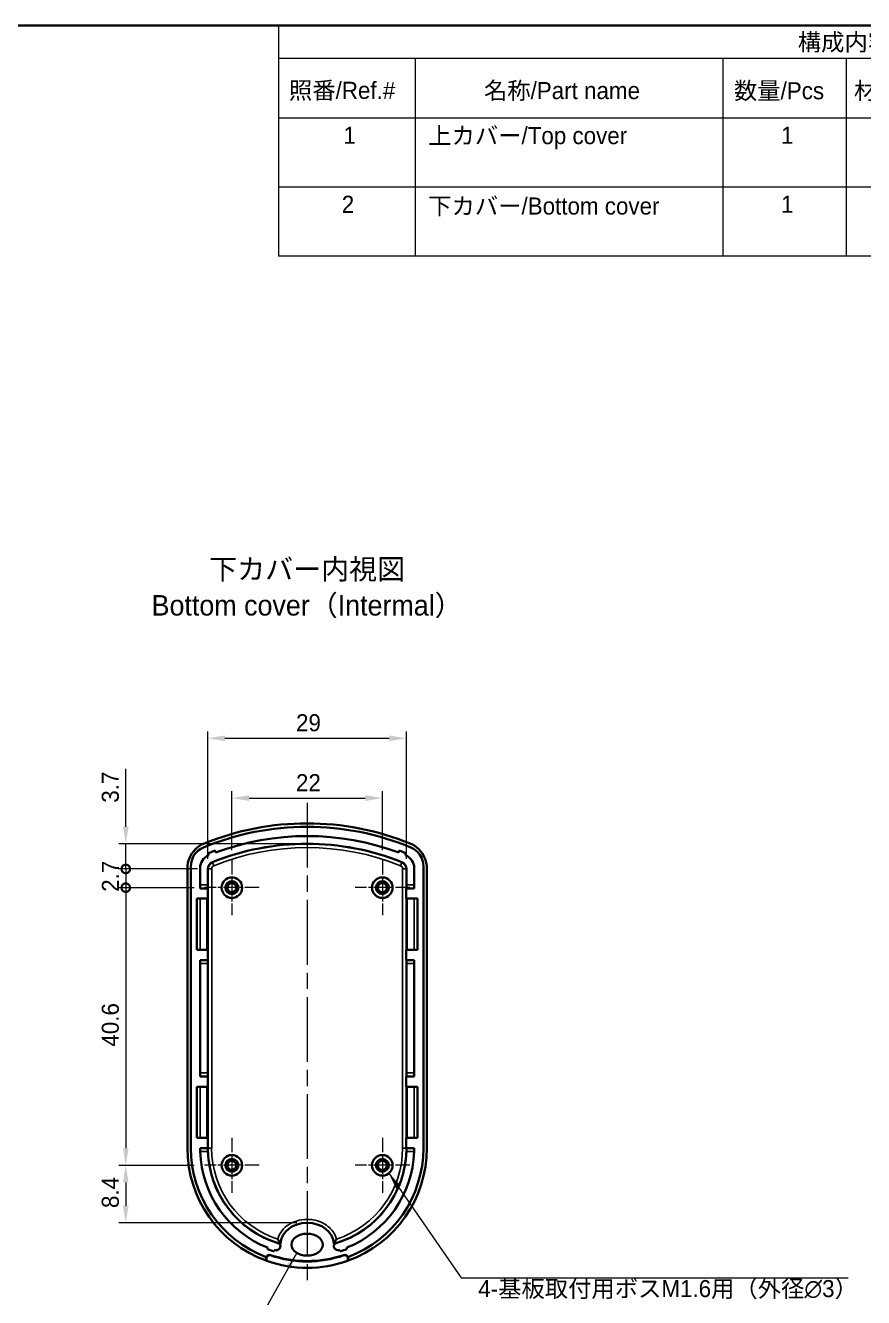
# Model space of a CAD drawing. Header units: millimetres. Extents: x 0 to 391, y 0 to 281.
# Drawn here: x 166 to 288.6, y 95 to 281 of the extents above; entities that cross this region are included whole.
import ezdxf

# ---------------------------------------------------------------- set-up
doc = ezdxf.new("R2010")
doc.units = ezdxf.units.MM
doc.linetypes.add('CHAIN', pattern=[0.3543, 0.2362, -0.0295, 0.0591, -0.0295])
doc.layers.get('Defpoints').update_dxf_attribs({"lineweight": 25})
for name, color, linetype, lineweight in [('Border (ISO)', 7, 'Continuous', 35), ('Center Mark (ISO)', 131, 'Continuous', 18), ('Dimension (ISO)', 7, 'Continuous', 18), ('Sketch Geometry (ISO)', 7, 'Continuous', 18), ('Symbol (ISO)', 7, 'Continuous', 18), ('Visible (ISO)', 7, 'Continuous', 35), ('Visible Narrow (ISO)', 7, 'Continuous', 25)]:
    doc.layers.add(name, color=color, linetype=linetype, lineweight=lineweight)
doc.styles.add('Note Text (TK)', font='')
doc.styles.get('Note Text (TK)').set_extended_font_data('MS PGothic')
doc.dimstyles.new('Default - Method 1b (TK)', dxfattribs={"dimtxt": 2.5, "dimasz": 2.5, "dimexe": 1, "dimexo": 1.5, "dimgap": 1, "dimtad": 1, "dimtoh": 1, "dimrnd": 1e-08, "dimdsep": 46, "dimtxsty": 'Note Text (TK)', "dimcen": 0.09, "dimdle": 5, "dimclrd": 100, "dimclre": 100, "dimclrt": 7, "dimadec": 1, "dimazin": 1, "dimtfac": 1, "dimtmove": 0, "dimatfit": 3, "dimfxl": 1, "dimtolj": 1, "dimlwd": -1, "dimlwe": -1, "dimarcsym": 0})
doc.dimstyles.new('Default - Method 1b (TK)$7', dxfattribs={"dimtxt": 2.5, "dimasz": 2.5, "dimexe": 1, "dimexo": 1.5, "dimgap": 1, "dimtad": 1, "dimtoh": 1, "dimrnd": 1e-08, "dimdsep": 46, "dimtxsty": 'Note Text (TK)', "dimcen": 0.09, "dimdle": 5, "dimclrd": 100, "dimclre": 100, "dimclrt": 7, "dimadec": 1, "dimazin": 1, "dimtfac": 1, "dimtmove": 0, "dimatfit": 3, "dimfxl": 1, "dimtolj": 1, "dimlwd": -1, "dimlwe": -1, "dimarcsym": 0})

# ---------------------------------------------------------------- blocks, each defined once
blk = doc.blocks.new('図面枠 tk図枠')
at = {"layer": 'Border (ISO)'}
blk.add_line((21, 289), (412, 289), dxfattribs=at)
blk = doc.blocks.new('*D10')
at = {"layer": 'Defpoints', "color": 0}
for p in [(221.72, 176.78), (192.69, 157.67), (221.72, 157.67)]:
    blk.add_point(p, dxfattribs=at)
at = {"layer": 'Dimension (ISO)', "color": 100}
for p, q in [((192.69, 159.17), (192.69, 177.78)), ((195.19, 176.78), (219.22, 176.78)), ((221.72, 159.17), (221.72, 177.78))]:
    blk.add_line(p, q, dxfattribs=at)
for points in [[(195.19, 177.19), (195.19, 176.36), (192.69, 176.78)], [(219.22, 177.19), (219.22, 176.36), (221.72, 176.78)]]:
    blk.add_solid(points, dxfattribs=at)
at = {"layer": 'Dimension (ISO)', "color": 7, "insert": (205.58, 179.03), "char_height": 2.5, "attachment_point": 4, "style": 'Note Text (TK)'}
blk.add_mtext('\\A1;29', dxfattribs=at)
blk = doc.blocks.new('*D11')
at = {"layer": 'Defpoints', "color": 0}
for p in [(218.21, 168.03), (196.21, 158.93), (218.21, 158.93)]:
    blk.add_point(p, dxfattribs=at)
at = {"layer": 'Dimension (ISO)', "color": 100}
for p, q in [((196.21, 160.43), (196.21, 169.03)), ((198.71, 168.03), (215.71, 168.03)), ((218.21, 160.43), (218.21, 169.03))]:
    blk.add_line(p, q, dxfattribs=at)
for points in [[(198.71, 168.45), (198.71, 167.61), (196.21, 168.03)], [(215.71, 168.45), (215.71, 167.61), (218.21, 168.03)]]:
    blk.add_solid(points, dxfattribs=at)
at = {"layer": 'Dimension (ISO)', "color": 7, "insert": (205.57, 170.28), "char_height": 2.5, "attachment_point": 4, "style": 'Note Text (TK)'}
blk.add_mtext('\\A1;22', dxfattribs=at)
blk = doc.blocks.new('_DotSmall')
at = {"color": 0, "linetype": 'ByBlock', "const_width": 0.5}
blk.add_lwpolyline([(-0.0625, 0, 1), (0.0625, 0, 1)], format="xyb", close=True, dxfattribs=at)
blk = doc.blocks.new('*D16')
at = {"layer": 'Defpoints', "color": 0}
for p in [(207.21, 161.35), (180.69, 157.67), (192.69, 157.67)]:
    blk.add_point(p, dxfattribs=at)
at = {"layer": 'Dimension (ISO)', "color": 100}
for p, q in [((180.69, 163.85), (180.69, 172.32)), ((205.71, 161.35), (179.69, 161.35)), ((180.69, 157.67), (180.69, 161.35)), ((191.19, 157.67), (179.69, 157.67)), ((180.69, 157.67), (180.69, 152.67))]:
    blk.add_line(p, q, dxfattribs=at)
blk.add_solid([(180.27, 163.85), (181.1, 163.85), (180.69, 161.35)], dxfattribs=at)
at = {"layer": 'Dimension (ISO)', "color": 100, "xscale": 2.5, "yscale": 2.5, "zscale": 2.5, "rotation": 90}
blk.add_blockref('_DotSmall', (180.69, 157.67), dxfattribs=at)
at = {"layer": 'Dimension (ISO)', "color": 7, "insert": (178.44, 167.35), "char_height": 2.5, "attachment_point": 4, "rotation": 90, "style": 'Note Text (TK)'}
blk.add_mtext('\\A1;3.7', dxfattribs=at)
blk = doc.blocks.new('*D17')
at = {"layer": 'Defpoints', "color": 0}
for p in [(192.21, 154.93), (180.69, 114.33), (192.21, 114.33)]:
    blk.add_point(p, dxfattribs=at)
at = {"layer": 'Dimension (ISO)', "color": 100}
for p, q in [((190.71, 154.93), (179.69, 154.93)), ((180.69, 154.93), (180.69, 116.83)), ((190.71, 114.33), (179.69, 114.33))]:
    blk.add_line(p, q, dxfattribs=at)
blk.add_solid([(180.27, 116.83), (181.1, 116.83), (180.69, 114.33)], dxfattribs=at)
at = {"layer": 'Dimension (ISO)', "color": 100, "xscale": 2.5, "yscale": 2.5, "zscale": 2.5, "rotation": 90}
blk.add_blockref('_DotSmall', (180.69, 154.93), dxfattribs=at)
at = {"layer": 'Dimension (ISO)', "color": 7, "insert": (178.44, 131.69), "char_height": 2.5, "attachment_point": 4, "rotation": 90, "style": 'Note Text (TK)'}
blk.add_mtext('\\A1;40.6', dxfattribs=at)
blk = doc.blocks.new('*D18')
at = {"layer": 'Defpoints', "color": 0}
for p in [(192.69, 157.67), (180.69, 154.93), (192.21, 154.93)]:
    blk.add_point(p, dxfattribs=at)
at = {"layer": 'Dimension (ISO)', "color": 100}
for p, q in [((191.19, 157.67), (179.69, 157.67)), ((180.69, 157.67), (180.69, 154.93)), ((190.71, 154.93), (179.69, 154.93))]:
    blk.add_line(p, q, dxfattribs=at)
at = {"layer": 'Dimension (ISO)', "color": 100, "xscale": 2.5, "yscale": 2.5, "zscale": 2.5}
for p, rotation in [((180.69, 157.67), 90), ((180.69, 154.93), 270)]:
    blk.add_blockref('_DotSmall', p, dxfattribs=dict(at, rotation=rotation))
at = {"layer": 'Dimension (ISO)', "color": 7, "insert": (178.44, 154.32), "char_height": 2.5, "attachment_point": 4, "rotation": 90, "style": 'Note Text (TK)'}
blk.add_mtext('\\A1;2.7', dxfattribs=at)
blk = doc.blocks.new('*D19')
at = {"layer": 'Defpoints', "color": 0}
for p in [(192.21, 114.33), (180.69, 105.93), (207.21, 105.93)]:
    blk.add_point(p, dxfattribs=at)
at = {"layer": 'Dimension (ISO)', "color": 100}
for p, q in [((190.71, 114.33), (179.69, 114.33)), ((180.69, 111.83), (180.69, 108.43)), ((205.71, 105.93), (179.69, 105.93))]:
    blk.add_line(p, q, dxfattribs=at)
for points in [[(180.27, 111.83), (181.1, 111.83), (180.69, 114.33)], [(180.27, 108.43), (181.1, 108.43), (180.69, 105.93)]]:
    blk.add_solid(points, dxfattribs=at)
at = {"layer": 'Dimension (ISO)', "color": 7, "insert": (178.44, 108.09), "char_height": 2.5, "attachment_point": 4, "rotation": 90, "style": 'Note Text (TK)'}
blk.add_mtext('\\A1;8.4', dxfattribs=at)
blk = doc.blocks.new('構成内容_Components')
at = {"layer": 'Symbol (ISO)'}
for p, q in [((412, 289), (224, 289)), ((224, 289), (224, 284.16)), ((412, 289), (412, 284.16)), ((412, 284.16), (224, 284.16)), ((224, 284.16), (224, 275.45)), ((244, 284.16), (244, 275.45)), ((289, 284.16), (289, 275.45)), ((307, 284.16), (307, 275.45)), ((342, 284.16), (342, 275.45)), ((412, 284.16), (412, 275.45)), ((412, 275.45), (224, 275.45)), ((224, 275.45), (224, 255.28)), ((244, 275.45), (244, 255.28)), ((289, 275.45), (289, 255.28)), ((307, 275.45), (307, 255.28)), ((342, 275.45), (342, 255.28)), ((412, 275.45), (412, 255.28)), ((412, 265.37), (224, 265.37)), ((412, 255.28), (224, 255.28))]:
    blk.add_line(p, q, dxfattribs=at)
at = {"layer": 'Symbol (ISO)', "color": 7, "char_height": 2.5, "attachment_point": 7, "style": 'Note Text (TK)'}
for s, insert in [('構成内容/Components', (299.95, 284.56)), ('照番/Ref.#', (225.55, 277.97)), ('名称/Part name', (254.06, 277.95)), ('数量/Pcs', (290.61, 277.92)), ('材質（規格）/Material', (308.15, 277.9)), ('色・表面処理/Color・Finish', (356.29, 277.86)), ('1', (233.5, 271.69)), (' 上カバー/Top cover', (245, 270.89)), ('1', (297.5, 271.69)), ('ABS(UL94HB)', (313.44, 271.19)), (' ﾎﾜｲﾄ,ﾌﾞﾗｯｸ,ｺﾊﾞﾙﾄﾌﾞﾙｰ,ｸﾞﾘｰﾝ,ﾋﾟﾝｸ・ｼﾎﾞ', (343, 270.97)), (' White,Black,Cobalt,Green,Pink', (343, 265.97)), ('2', (233.27, 261.6)), (' 下カバー/Bottom cover', (245, 261.08)), ('ABS(UL94HB)', (313.44, 261.11)), (' ﾎﾜｲﾄ,ﾌﾞﾗｯｸ,ｺﾊﾞﾙﾄﾌﾞﾙｰ,ｸﾞﾘｰﾝ,ﾋﾟﾝｸ・ｼﾎﾞ', (343, 260.89)), ('1', (297.5, 261.61)), (' White,Black,Cobalt,Green,Pink', (343, 255.89))]:
    blk.add_mtext(s, dxfattribs=dict(at, insert=insert))

msp = doc.modelspace()

# ---------------------------------------------------------------- linework, layer by layer
at = {"layer": 'Center Mark (ISO)', "linetype": 'CHAIN', "ltscale": 8.88956}
for p, q in [((196.205, 158.934), (196.205, 150.934)), ((218.205, 158.934), (218.205, 150.934)), ((200.205, 154.934), (192.205, 154.934)), ((222.205, 154.934), (214.205, 154.934)), ((196.205, 118.334), (196.205, 110.334)), ((218.205, 118.334), (218.205, 110.334)), ((200.205, 114.334), (192.205, 114.334)), ((222.205, 114.334), (214.205, 114.334))]:
    msp.add_line(p, q, dxfattribs=at)
at = {"layer": 'Sketch Geometry (ISO)', "color": 4, "linetype": 'CHAIN', "ltscale": 40.073116}
msp.add_line((207.205, 167.334), (207.205, 96.345), dxfattribs=at)
at = {"layer": 'Visible (ISO)'}
for p, q in [((193.8, 160.228), (193.8, 160.052)), ((220.61, 160.052), (220.61, 160.228)), ((192.8, 159.66), (192.8, 159.916)), ((221.61, 159.916), (221.61, 159.66)), ((189.705, 157.776), (189.705, 116.834)), ((190.205, 158.043), (190.205, 116.834)), ((191.555, 155.334), (191.555, 157.808)), ((192.687, 157.673), (192.687, 155.334)), ((221.723, 155.334), (221.723, 157.673)), ((222.855, 157.808), (222.855, 155.334)), ((224.205, 116.834), (224.205, 158.043)), ((224.705, 116.834), (224.705, 157.776)), ((191.555, 154.834), (191.555, 155.334)), ((191.555, 154.834), (192.696, 154.834)), ((192.705, 154.834), (192.696, 154.834)), ((192.705, 154.834), (192.705, 153.334)), ((221.706, 154.834), (221.715, 154.834)), ((221.706, 153.334), (221.706, 154.834)), ((221.715, 154.834), (222.855, 154.834)), ((222.855, 155.334), (222.855, 154.834)), ((191.055, 153.334), (191.555, 153.334)), ((191.055, 145.834), (191.055, 153.334)), ((191.555, 153.334), (192.563, 153.334)), ((192.563, 153.334), (192.663, 153.334)), ((192.705, 153.334), (192.663, 153.334)), ((221.706, 153.334), (221.748, 153.334)), ((221.748, 153.334), (221.848, 153.334)), ((221.848, 153.334), (222.855, 153.334)), ((222.855, 153.334), (223.355, 153.334)), ((223.355, 153.334), (223.355, 145.834)), ((191.555, 145.834), (191.055, 145.834)), ((192.563, 145.834), (191.555, 145.834)), ((192.663, 145.834), (192.563, 145.834)), ((192.705, 145.834), (192.663, 145.834)), ((192.705, 145.834), (192.705, 144.334)), ((221.706, 144.334), (221.706, 145.834)), ((221.706, 145.834), (221.748, 145.834)), ((221.848, 145.834), (221.748, 145.834)), ((222.855, 145.834), (221.848, 145.834)), ((223.355, 145.834), (222.855, 145.834)), ((192.696, 144.334), (191.555, 144.334)), ((191.555, 143.834), (191.555, 144.334)), ((191.555, 127.834), (191.555, 143.834)), ((192.687, 143.834), (192.687, 127.834)), ((192.705, 144.334), (192.696, 144.334)), ((221.706, 144.334), (221.715, 144.334)), ((222.855, 144.334), (221.715, 144.334)), ((221.723, 127.834), (221.723, 143.834)), ((222.855, 144.334), (222.855, 143.834)), ((222.855, 143.834), (222.855, 127.834)), ((191.555, 127.334), (191.555, 127.834)), ((191.555, 127.334), (192.696, 127.334)), ((192.705, 127.334), (192.696, 127.334)), ((192.705, 127.334), (192.705, 125.834)), ((221.706, 127.334), (221.715, 127.334)), ((221.706, 125.834), (221.706, 127.334)), ((221.715, 127.334), (222.855, 127.334)), ((222.855, 127.834), (222.855, 127.334)), ((191.055, 125.834), (191.555, 125.834)), ((191.055, 118.334), (191.055, 125.834)), ((191.555, 125.834), (192.563, 125.834)), ((192.563, 125.834), (192.663, 125.834)), ((192.705, 125.834), (192.663, 125.834)), ((221.706, 125.834), (221.748, 125.834)), ((221.748, 125.834), (221.848, 125.834)), ((221.848, 125.834), (222.855, 125.834)), ((222.855, 125.834), (223.355, 125.834)), ((223.355, 125.834), (223.355, 118.334)), ((191.555, 118.334), (191.055, 118.334)), ((192.563, 118.334), (191.555, 118.334)), ((192.663, 118.334), (192.563, 118.334)), ((192.705, 118.334), (192.663, 118.334)), ((192.705, 118.334), (192.705, 116.834)), ((221.706, 116.834), (221.706, 118.334)), ((221.706, 118.334), (221.748, 118.334)), ((221.848, 118.334), (221.748, 118.334)), ((222.855, 118.334), (221.848, 118.334)), ((223.355, 118.334), (222.855, 118.334)), ((192.696, 116.834), (191.555, 116.834)), ((192.705, 116.834), (192.696, 116.834)), ((221.706, 116.834), (221.715, 116.834)), ((222.855, 116.834), (221.715, 116.834)), ((201.205, 100.395), (201.205, 100.749)), ((201.403, 102.153), (201.403, 102.3)), ((202.403, 101.939), (202.403, 101.867)), ((212.008, 101.867), (212.008, 101.939)), ((213.008, 102.3), (213.008, 102.153)), ((213.205, 100.749), (213.205, 100.395))]:
    msp.add_line(p, q, dxfattribs=at)
for centre, radius in [((196.205, 154.934), 1.5), ((218.205, 154.934), 1.5), ((196.205, 154.934), 0.95), ((196.205, 154.934), 0.65), ((218.205, 154.934), 0.95), ((218.205, 154.934), 0.65), ((196.205, 114.334), 1.5), ((218.205, 114.334), 1.5), ((196.205, 114.334), 0.95), ((196.205, 114.334), 0.65), ((218.205, 114.334), 0.95), ((218.205, 114.334), 0.65)]:
    msp.add_circle(centre, radius, dxfattribs=at)
for centre, radius, start, end in [((207.205, 124.334), 39.5, 67.44553, 112.55447), ((207.205, 124.334), 40, 67.8661, 112.1339), ((207.205, 124.334), 38.15, 69.42819, 110.57181), ((193.205, 158.043), 3, 112.55447, 180), ((192.9, 159.916), 0.1, 111.90178, 180), ((207.205, 124.334), 38.45, 110.61925, 111.90178), ((207.205, 124.334), 37.018, 68.0294, 111.9706), ((193.7, 160.228), 0.1, 0, 110.61925), ((220.71, 160.228), 0.1, 69.38075, 180), ((207.205, 124.334), 38.45, 68.09822, 69.38075), ((221.51, 159.916), 0.1, 0, 68.09822), ((221.205, 158.043), 3, 0, 67.44553), ((193.555, 157.808), 2, 112.18469, 180), ((193.755, 157.673), 1.068, 111.9706, 180), ((220.655, 157.673), 1.068, 0, 68.0294), ((220.855, 157.808), 2, 0, 67.81531), ((207.205, 116.834), 17.5, 180, 249.94896), ((207.205, 116.834), 17, 180, 249.43827), ((207.205, 116.834), 15.65, 181.83085, 248.23645), ((207.205, 116.834), 14.518, 181.97365, 253.00743), ((207.205, 116.834), 14.518, 286.99257, 358.02635), ((207.205, 116.834), 15.65, 291.76355, 358.16915), ((207.205, 116.834), 17, 290.56173, 0), ((207.205, 116.834), 17.5, 290.05104, 0), ((207.205, 116.834), 14.501, 252.98099, 254.41174), ((207.205, 116.834), 14.501, 285.58826, 287.01901), ((201.705, 100.749), 0.5, 160.28088, 180), ((201.705, 100.749), 0.5, 71.1235, 160.28088), ((201.503, 102.153), 0.1, 180, 248.77239), ((207.205, 116.834), 15.85, 248.77239, 251.86361), ((207.205, 116.834), 16.5, 251.1235, 288.8765), ((202.303, 101.867), 0.1, 251.86361, 0), ((207.205, 116.834), 15.65, 252.12873, 252.14101), ((207.205, 116.834), 15.65, 287.85899, 287.87127), ((212.108, 101.867), 0.1, 180, 288.13639), ((207.205, 116.834), 15.85, 288.13639, 291.22761), ((212.705, 100.749), 0.5, 19.71912, 108.8765), ((212.908, 102.153), 0.1, 291.22761, 0), ((212.705, 100.749), 0.5, 0, 19.71912), ((207.205, 116.834), 17.49, 250.28481, 289.71519)]:
    msp.add_arc(centre, radius, start, end, dxfattribs=at)
for centre, major_axis, ratio, start_param, end_param in [((192.696, 155.334), (0, -0.5), 0.0174551, 4.712389, 6.2831853), ((221.715, 155.334), (0, 0.5), 0.0174551, 3.1415927, 4.712389), ((192.696, 143.834), (0, -0.5), 0.0174551, 3.1415927, 4.712389), ((221.715, 143.834), (0, 0.5), 0.0174551, 4.712389, 6.2831853), ((192.696, 127.834), (0, -0.5), 0.0174551, 4.712389, 6.2831853), ((221.715, 127.834), (0, 0.5), 0.0174551, 3.1415927, 4.712389), ((207.205, 102.734), (-3.9, 0), 0.8205128, 3.1830881, 6.2416898)]:
    msp.add_ellipse(centre, major_axis=major_axis, ratio=ratio, start_param=start_param, end_param=end_param, dxfattribs=at)
msp.add_ellipse((207.205, 102.734), major_axis=(2.3, 0), ratio=0.6956522, dxfattribs=at)
for points, knots in [([(189.705, 157.776), (189.705, 158.284), (189.804, 158.787), (190.19, 159.726), (190.472, 160.153), (191.014, 160.702), (191.218, 160.87), (191.656, 161.163), (191.89, 161.287), (192.134, 161.387)], [0, 0, 0, 0, 0.15232922, 0.15232922, 0.3045651, 0.3045651, 0.38366541, 0.38366541, 0.46277513, 0.46277513, 0.46277513, 0.46277513]), ([(222.276, 161.387), (222.746, 161.195), (223.175, 160.914), (223.9, 160.203), (224.189, 159.78), (224.493, 159.072), (224.572, 158.819), (224.678, 158.303), (224.705, 158.04), (224.705, 157.776)], [0, 0, 0, 0, 0.15232638, 0.15232638, 0.30455911, 0.30455911, 0.38366318, 0.38366318, 0.46277509, 0.46277509, 0.46277509, 0.46277509]), ([(191.555, 116.834), (191.555, 116.834), (191.555, 116.822), (191.555, 116.771), (191.555, 116.732), (191.556, 116.643), (191.557, 116.587), (191.559, 116.464), (191.561, 116.397), (191.563, 116.334)], [0.301448424, 0.301448424, 0.301448424, 0.301448424, 0.320282887, 0.320282887, 0.33911735, 0.33911735, 0.357955714, 0.357955714, 0.376794078, 0.376794078, 0.376794078, 0.376794078]), ([(192.696, 116.834), (192.695, 116.834), (192.694, 116.822), (192.692, 116.771), (192.691, 116.732), (192.69, 116.643), (192.69, 116.587), (192.692, 116.464), (192.694, 116.397), (192.696, 116.334)], [0.150664056, 0.150664056, 0.150664056, 0.150664056, 0.169507981, 0.169507981, 0.188351905, 0.188351905, 0.207197707, 0.207197707, 0.226013418, 0.226013418, 0.226013418, 0.226013418]), ([(221.715, 116.334), (221.717, 116.397), (221.718, 116.464), (221.72, 116.587), (221.72, 116.643), (221.72, 116.732), (221.719, 116.771), (221.717, 116.822), (221.716, 116.834), (221.715, 116.834)], [0.075474206, 0.075474206, 0.075474206, 0.075474206, 0.094289917, 0.094289917, 0.113135719, 0.113135719, 0.131979643, 0.131979643, 0.150823568, 0.150823568, 0.150823568, 0.150823568]), ([(222.847, 116.334), (222.849, 116.397), (222.851, 116.464), (222.853, 116.587), (222.854, 116.643), (222.855, 116.732), (222.855, 116.771), (222.855, 116.822), (222.855, 116.834), (222.855, 116.834)], [0.226102769, 0.226102769, 0.226102769, 0.226102769, 0.244941133, 0.244941133, 0.263779497, 0.263779497, 0.28261396, 0.28261396, 0.301448424, 0.301448424, 0.301448424, 0.301448424]), ([(203.314, 102.514), (203.303, 102.423), (203.273, 102.336), (203.183, 102.178), (203.122, 102.108), (202.979, 101.996), (202.896, 101.955), (202.743, 101.912), (202.675, 101.903), (202.538, 101.906), (202.471, 101.917), (202.406, 101.938)], [0, 0, 0, 0, 0.02734471, 0.02734471, 0.05468961, 0.05468961, 0.08203482, 0.08203482, 0.10250982, 0.10250982, 0.12298513, 0.12298513, 0.12298513, 0.12298513]), ([(202.913, 103.552), (202.914, 103.55), (202.915, 103.549), (202.955, 103.476), (202.995, 103.404), (203.075, 103.27), (203.114, 103.206), (203.189, 103.089), (203.222, 103.039), (203.267, 102.972), (203.284, 102.948), (203.305, 102.919), (203.31, 102.911), (203.311, 102.91)], [-0.090200507, -0.090200507, -0.090200507, -0.090200507, -0.089804742, -0.089804742, -0.068650276, -0.068650276, -0.048293962, -0.048293962, -0.027742454, -0.027742454, -0.012600091, -0.012600091, 0, 0, 0, 0]), ([(202.961, 102.969), (203.023, 102.95), (203.081, 102.919), (203.182, 102.836), (203.224, 102.785), (203.271, 102.697), (203.284, 102.665), (203.304, 102.598), (203.31, 102.564), (203.313, 102.529)], [0, 0, 0, 0, 0.019530531, 0.019530531, 0.039064472, 0.039064472, 0.049501397, 0.049501397, 0.059938262, 0.059938262, 0.059938262, 0.059938262]), ([(202.962, 102.95), (203.025, 102.931), (203.083, 102.9), (203.183, 102.818), (203.225, 102.767), (203.272, 102.679), (203.286, 102.648), (203.305, 102.582), (203.312, 102.548), (203.314, 102.514)], [0, 0, 0, 0, 0.019530564, 0.019530564, 0.039064565, 0.039064565, 0.049362846, 0.049362846, 0.059661068, 0.059661068, 0.059661068, 0.059661068]), ([(203.314, 102.514), (203.314, 102.515), (203.314, 102.517), (203.314, 102.522), (203.313, 102.526), (203.313, 102.529)], [-0.39094141, -0.39094141, -0.39094141, -0.39094141, -0.36319356, -0.36319356, -0.29092378, -0.29092378, -0.29092378, -0.29092378]), ([(211.096, 102.514), (211.101, 102.579), (211.119, 102.642), (211.179, 102.758), (211.22, 102.809), (211.295, 102.874), (211.323, 102.894), (211.384, 102.927), (211.415, 102.94), (211.448, 102.95)], [0, 0, 0, 0, 0.01953927, 0.01953927, 0.039076731, 0.039076731, 0.049369166, 0.049369166, 0.059661401, 0.059661401, 0.059661401, 0.059661401]), ([(211.097, 102.529), (211.097, 102.529), (211.097, 102.529), (211.097, 102.526), (211.097, 102.522), (211.096, 102.517), (211.096, 102.515), (211.096, 102.514)], [-0.14931085, -0.14931085, -0.14931085, -0.14931085, -0.14857921, -0.14857921, -0.07814166, -0.07814166, -0.04929322, -0.04929322, -0.04929322, -0.04929322]), ([(212.005, 101.938), (211.918, 101.91), (211.827, 101.9), (211.645, 101.914), (211.556, 101.939), (211.393, 102.021), (211.321, 102.077), (211.216, 102.198), (211.179, 102.256), (211.123, 102.38), (211.105, 102.446), (211.096, 102.514)], [0, 0, 0, 0, 0.02734512, 0.02734512, 0.05469026, 0.05469026, 0.08203538, 0.08203538, 0.10251016, 0.10251016, 0.12298516, 0.12298516, 0.12298516, 0.12298516]), ([(211.097, 102.529), (211.102, 102.594), (211.12, 102.658), (211.179, 102.774), (211.219, 102.826), (211.295, 102.891), (211.323, 102.911), (211.384, 102.945), (211.416, 102.959), (211.449, 102.969)], [0, 0, 0, 0, 0.019539239, 0.019539239, 0.039076676, 0.039076676, 0.049507738, 0.049507738, 0.059938596, 0.059938596, 0.059938596, 0.059938596]), ([(211.497, 103.552), (211.496, 103.55), (211.495, 103.549), (211.456, 103.476), (211.415, 103.404), (211.336, 103.27), (211.296, 103.206), (211.222, 103.089), (211.189, 103.039), (211.143, 102.972), (211.126, 102.948), (211.106, 102.919), (211.1, 102.911), (211.099, 102.91)], [-0.00045875, -0.00045875, -0.00045875, -0.00045875, 0, 0, 0.02452111, 0.02452111, 0.04811704, 0.04811704, 0.07193923, 0.07193923, 0.08949143, 0.08949143, 0.10409677, 0.10409677, 0.10409677, 0.10409677]), ([(201.205, 100.402), (201.205, 100.402), (201.205, 100.402), (201.205, 100.402), (201.205, 100.403), (201.208, 100.402), (201.218, 100.4), (201.226, 100.397), (201.244, 100.391), (201.255, 100.388), (201.28, 100.379), (201.293, 100.374), (201.305, 100.37)], [-0.000119621, -0.000119621, -0.000119621, -0.000119621, 0, 0, 0, 0.003744755, 0.003744755, 0.007489509, 0.007489509, 0.011494752, 0.011494752, 0.015375153, 0.015375153, 0.015375153, 0.015375153]), ([(213.105, 100.37), (213.117, 100.374), (213.13, 100.379), (213.155, 100.388), (213.167, 100.391), (213.185, 100.397), (213.192, 100.4), (213.202, 100.402), (213.205, 100.403), (213.205, 100.402), (213.205, 100.402), (213.205, 100.402), (213.205, 100.402)], [-0.015375153, -0.015375153, -0.015375153, -0.015375153, -0.011494752, -0.011494752, -0.007489509, -0.007489509, -0.003744755, -0.003744755, 0, 0, 0, 0.000119621, 0.000119621, 0.000119621, 0.000119621])]:
    msp.add_open_spline(points, degree=3, knots=knots, dxfattribs=at)
for points in [[(203.311, 102.91), (203.311, 102.91), (203.311, 102.91), (203.311, 102.91)], [(211.099, 102.91), (211.099, 102.91), (211.099, 102.91), (211.099, 102.91)]]:
    msp.add_open_spline(points, degree=3, dxfattribs=at)
at = {"layer": 'Visible Narrow (ISO)'}
for p, q in [((193.378, 158.609), (193.356, 158.664)), ((193.378, 158.609), (193.565, 158.145)), ((220.845, 158.145), (221.033, 158.609)), ((221.055, 158.664), (221.033, 158.609)), ((192.687, 157.673), (192.747, 157.673)), ((192.747, 157.673), (193.247, 157.673)), ((192.747, 157.673), (192.747, 116.834)), ((193.247, 116.834), (193.247, 157.673)), ((221.164, 157.673), (221.664, 157.673)), ((221.164, 157.673), (221.164, 116.834)), ((221.664, 157.673), (221.723, 157.673)), ((221.664, 116.834), (221.664, 157.673)), ((192.687, 155.334), (191.555, 155.334)), ((222.855, 155.334), (221.723, 155.334)), ((191.555, 145.834), (191.555, 153.334)), ((192.563, 153.334), (192.563, 145.834)), ((192.663, 145.834), (192.663, 153.334)), ((221.748, 153.334), (221.748, 145.834)), ((221.848, 145.834), (221.848, 153.334)), ((222.855, 153.334), (222.855, 145.834)), ((191.555, 143.834), (192.687, 143.834)), ((221.723, 143.834), (222.855, 143.834)), ((192.687, 127.834), (191.555, 127.834)), ((222.855, 127.834), (221.723, 127.834)), ((191.555, 118.334), (191.555, 125.834)), ((192.563, 125.834), (192.563, 118.334)), ((192.663, 118.334), (192.663, 125.834)), ((221.748, 125.834), (221.748, 118.334)), ((221.848, 118.334), (221.848, 125.834)), ((222.855, 125.834), (222.855, 118.334)), ((191.563, 116.334), (192.696, 116.334)), ((192.747, 116.834), (192.705, 116.834)), ((192.747, 116.834), (193.247, 116.834)), ((221.164, 116.834), (221.664, 116.834)), ((221.664, 116.834), (221.706, 116.834)), ((221.715, 116.334), (222.847, 116.334)), ((201.205, 100.749), (201.305, 100.749)), ((201.305, 100.37), (201.305, 100.749)), ((201.867, 101.222), (201.835, 101.127)), ((212.576, 101.127), (212.543, 101.222)), ((213.105, 100.749), (213.205, 100.749)), ((213.105, 100.749), (213.105, 100.37))]:
    msp.add_line(p, q, dxfattribs=at)
for centre, radius, start, end in [((207.205, 124.334), 36.959, 68.0294, 111.9706), ((207.205, 124.334), 36.459, 68.0294, 111.9706), ((193.755, 157.673), 1.009, 111.9706, 180), ((193.755, 157.673), 0.509, 111.9706, 180), ((220.655, 157.673), 0.509, 0, 68.0294), ((220.655, 157.673), 1.009, 0, 68.0294), ((207.205, 116.834), 14.459, 180, 254.37533), ((207.205, 116.834), 13.959, 180, 252.09374), ((207.205, 116.834), 14.459, 285.62467, 0), ((207.205, 116.834), 13.959, 287.90626, 0), ((201.705, 100.749), 0.4, 71.1235, 180), ((207.205, 116.834), 16.6, 251.1235, 288.8765), ((212.705, 100.749), 0.4, 0, 108.8765)]:
    msp.add_arc(centre, radius, start, end, dxfattribs=at)
for points, knots in [([(211.497, 103.552), (211.391, 103.932), (211.219, 104.301), (210.571, 105.217), (209.983, 105.674), (208.924, 106.164), (208.49, 106.294), (207.766, 106.412), (207.484, 106.434), (206.68, 106.434), (206.146, 106.354), (204.836, 105.937), (204.091, 105.47), (203.262, 104.439), (203.041, 104.004), (202.913, 103.552)], [-1.2215825, -1.2215825, -1.2215825, -1.2215825, -1.1026494, -1.1026494, -0.8881523, -0.8881523, -0.7540916, -0.7540916, -0.6703036, -0.6703036, -0.5127099, -0.5127099, -0.2605599, -0.2605599, -0.1190247, -0.1190247, -0.1190247, -0.1190247]), ([(202.961, 102.969), (202.961, 102.964), (202.962, 102.96), (202.962, 102.953), (202.962, 102.952), (202.962, 102.95)], [0.290051, 0.290051, 0.290051, 0.290051, 0.36319356, 0.36319356, 0.39006863, 0.39006863, 0.39006863, 0.39006863]), ([(211.448, 102.95), (211.448, 102.952), (211.448, 102.954), (211.449, 102.96), (211.449, 102.964), (211.449, 102.968), (211.449, 102.969), (211.449, 102.969)], [0.05016599, 0.05016599, 0.05016599, 0.05016599, 0.07814166, 0.07814166, 0.14857921, 0.14857921, 0.15018362, 0.15018362, 0.15018362, 0.15018362])]:
    msp.add_open_spline(points, degree=3, knots=knots, dxfattribs=at)

# ---------------------------------------------------------------- block references
msp.add_blockref('図面枠 tk図枠', (-21, -8))
at = {"layer": 'Symbol (ISO)'}
msp.add_blockref('構成内容_Components', (-21, -8), dxfattribs=at)

# ---------------------------------------------------------------- texts
at = {"layer": 'Symbol (ISO)', "color": 7, "insert": (207.205, 198.668), "char_height": 3, "attachment_point": 5, "line_spacing_factor": 1.058182, "style": 'Note Text (TK)'}
msp.add_mtext('\\fＭＳ Ｐゴシック|b0|i0;\\H3.0000;下カバー内視図\\P\\fＭＳ Ｐゴシック|b0|i0;\\H3.0000;Bottom cover（Intermal）', dxfattribs=at)
at = {"layer": 'Symbol (ISO)', "color": 7, "insert": (232.224, 97.559), "char_height": 2.5, "width": 56.32503, "attachment_point": 1, "line_spacing_factor": 0.942848, "style": 'Note Text (TK)'}
msp.add_mtext('{\\fＭＳ Ｐゴシック|b0|i0;\\H2.5000;4-基板取付用ボスM1.6用（外径\\fAIGDT|b0|i0;\\H2.5000;n\\fＭＳ Ｐゴシック|b0|i0;\\H2.5000;3）\\P\\fＭＳ Ｐゴシック|b0|i0;\\H2.5000;4-M1.6 boss for tapping screw\\P\\fＭＳ Ｐゴシック|b0|i0;\\H2.5000;(Outer diameter 3.0mm)\\P\\fＭＳ Ｐゴシック|b0|i0;\\H2.5000; \\P}', dxfattribs=at)

# ---------------------------------------------------------------- dimensions: what is measured, and where the dimension line sits
at = {"layer": 'Dimension (ISO)', "color": 100}
for base, p1, p2, angle, override, picture, middle in [((221.723, 176.776), (192.687, 157.673), (221.723, 157.673), 180, {"dimgap": 1, "dimtoh": 0, "dimdec": 1, "dimtol": 0, "dimlim": 0, "dimtp": 0, "dimtm": 0, "dimtdec": 2, "dimtofl": 0, "dimatfit": 1}, '*D10', (207.205, 176.776)), ((180.687, 157.673), (207.205, 161.352), (192.687, 157.673), 90, {"dimgap": 1, "dimtoh": 0, "dimdec": 1, "dimblk2": 'DotSmall', "dimsah": 1, "dimdle": 0, "dimtol": 0, "dimlim": 0, "dimtp": 0, "dimtm": 0, "dimtdec": 2, "dimtofl": 1, "dimatfit": 1}, '*D16', (180.687, 169.334)), ((218.205, 168.029), (196.205, 158.934), (218.205, 158.934), 180, {"dimgap": 1, "dimtoh": 0, "dimdec": 2, "dimtol": 0, "dimlim": 0, "dimtp": 0, "dimtm": 0, "dimtdec": 2, "dimtofl": 0, "dimatfit": 1}, '*D11', (207.205, 168.029)), ((180.687, 154.934), (192.687, 157.673), (192.205, 154.934), 90, {"dimgap": 1, "dimtoh": 0, "dimdec": 1, "dimblk1": 'DotSmall', "dimblk2": 'DotSmall', "dimsah": 1, "dimdle": 0, "dimtol": 0, "dimlim": 0, "dimtp": 0, "dimtm": 0, "dimtdec": 2, "dimtofl": 1, "dimatfit": 1}, '*D18', (180.687, 156.304)), ((180.687, 114.334), (192.205, 154.934), (192.205, 114.334), 90, {"dimgap": 1, "dimtoh": 0, "dimdec": 2, "dimblk1": 'DotSmall', "dimsah": 1, "dimdle": 0, "dimtol": 0, "dimlim": 0, "dimtp": 0, "dimtm": 0, "dimtdec": 2, "dimtofl": 0, "dimatfit": 1}, '*D17', (180.687, 134.624)), ((180.687, 105.934), (192.205, 114.334), (207.205, 105.934), 90, {"dimgap": 1, "dimtoh": 0, "dimdec": 2, "dimtol": 0, "dimlim": 0, "dimtp": 0, "dimtm": 0, "dimtdec": 2, "dimtofl": 0, "dimatfit": 1}, '*D19', (180.687, 110.134))]:
    dim = msp.add_linear_dim(base=base, p1=p1, p2=p2, angle=angle, dimstyle='Default - Method 1b (TK)', override=override, dxfattribs=at)
    dim.commit()
    dim.dimension.update_dxf_attribs({"geometry": picture, "text_midpoint": middle, "dimtype": 160})

# ---------------------------------------------------------------- leaders
at = {"layer": 'Symbol (ISO)', "color": 100, "annotation_type": 0, "has_hookline": 1}
for points, hookline_direction, text_width in [([(219.149, 113.168), (229.724, 97.906), (232.224, 97.906)], 0, 54.087), ([(205.675, 101.539), (196.281, 84.787), (193.781, 84.787)], 1, 22.855)]:
    msp.add_leader(points, dimstyle='Default - Method 1b (TK)$7', override={"dimgap": 0, "dimtad": 1}, dxfattribs=dict(at, hookline_direction=hookline_direction, text_width=text_width))

doc.saveas('drawing.dxf')
